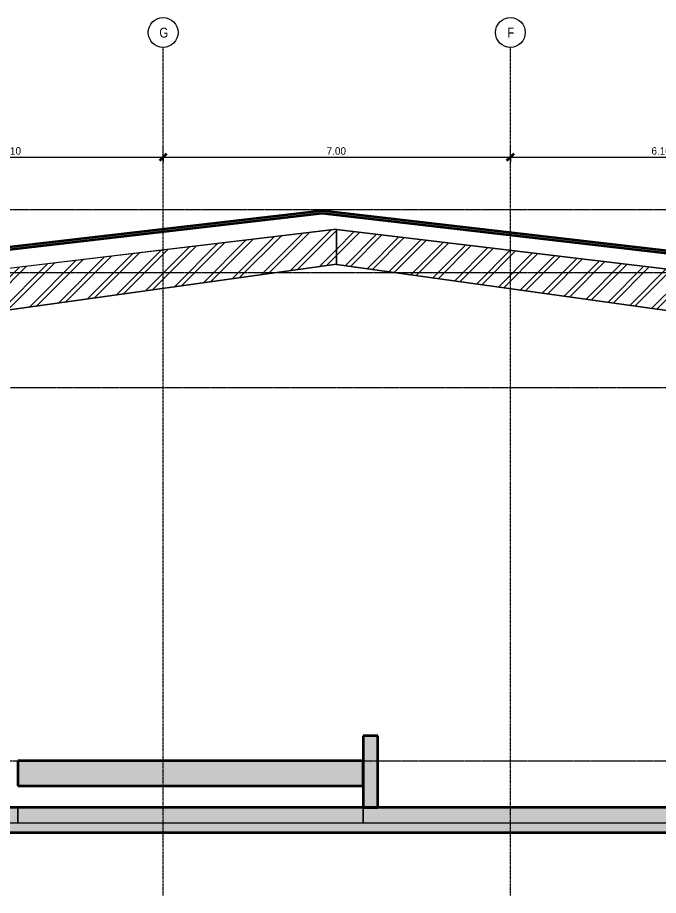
# Model space of a CAD drawing. Header units: centimetres. Extents: x -6111 to 13767, y -285 to 1600.
# Drawn here: x 8682 to 9974, y -177 to 1591 of the extents above; entities that cross this region are included whole.
import ezdxf

# ---------------------------------------------------------------- set-up
doc = ezdxf.new("R2010")
doc.units = ezdxf.units.CM
doc.linetypes.add('Centre', pattern=[3.175, 0.635, -0.475, 1.59, -0.475])
doc.linetypes.add('Grid Line', pattern=[2.2225, 1.27, -0.3175, 0.3175, -0.3175])
for name, color, linetype, lineweight in [('A-ANNO-DIMS', 7, 'Continuous', 9), ('A-ANNO-DIMS-100', 7, 'Continuous', 9), ('A-FLOR', 7, 'Continuous', 9), ('A-FLOR-LEVL', 7, 'Continuous', 9), ('A-FLOR-PATT', 7, 'Continuous', 35), ('A-ROOF', 7, 'Continuous', 9), ('A-ROOF-PATT', 7, 'Continuous', 35), ('A-WALL', 7, 'Continuous', 9), ('C-BLDG-PADS', 7, 'Continuous', 9), ('S-BEAM', 7, 'Continuous', 9), ('S-GRID', 7, 'Continuous', 9), ('S-GRID-IDEN', 7, 'Continuous', 9)]:
    doc.layers.add(name, color=color, linetype=linetype, lineweight=lineweight)
doc.styles.add('Century Gothic_1', font='GOTHIC.TTF', dxfattribs={"height": 15})
doc.styles.add('Saira Condensed', font='SairaCondensed-Regular.ttf', dxfattribs={"height": 20})
doc.dimstyles.new('FCA_N_Cotas_E100', dxfattribs={"dimscale": 30.48, "dimtxt": 15.662524, "dimasz": 0.492126, "dimexe": 0.656168, "dimexo": 0.656168, "dimgap": 0.032808, "dimtad": 1, "dimlfac": 0.01, "dimrnd": 0.01, "dimzin": 0, "dimdsep": 46, "dimtxsty": 'Century Gothic_1', "dimblk1": 'OBLIQUE', "dimblk2": 'OBLIQUE', "dimsah": 1, "dimcen": 0.09, "dimdle": 0.656168, "dimadec": 3, "dimazin": 2, "dimtfac": 1, "dimtdec": 4, "dimtix": 1, "dimtmove": 0, "dimatfit": 3, "dimfxl": 1, "dimtvp": 1, "dimtolj": 1, "dimtzin": 0, "dimarcsym": 2})
pattern_1 = [(45, (13128.9, 0), (-25.14472, 25.14472), []), (45, (13128.9, 38.1), (-25.14472, 25.14472), [])]

# ---------------------------------------------------------------- blocks, each defined once
blk = doc.blocks.new('PQ_RVR_ARQ-01_ZZ_ZZ_MO_T_A_rvt-4-Elevación Eje 5')
at = {"layer": 'A-ROOF-PATT', "lineweight": 9, "true_color": 0xeaeaea}
blk.add_hatch(color=254, dxfattribs=at).paths.add_polyline_path([(-2152.9, 966.1), (-2152.9, 971.2), (-4147.4, 1201.9), (-6109.6, 974.5), (-6109.6, 969.5), (-4147.4, 1196.9), (-2186.2, 970)])
at = {"layer": 'A-WALL', "true_color": 0xeaeaea}
blk.add_hatch(color=254, dxfattribs=at).paths.add_polyline_path([(-4065.2, 0), (-4035.2, 0), (-4035.2, 144.5), (-4065.2, 144.5), (-4065.2, 44)])
at = {"layer": 'A-FLOR', "color": 254, "lineweight": 35, "true_color": 0xcccccc}
for p, q in [((-4065.2, 94), (-4761.2, 94)), ((-4761.2, 94), (-4761.2, 44)), ((-4065.2, 44), (-4065.2, 94)), ((-4761.2, 44), (-4065.2, 44)), ((-2771.6, 0), (-5047.2, 0)), ((-5047.2, -50), (-2771.6, -50))]:
    blk.add_line(p, q, dxfattribs=at)
at = {"layer": 'A-ROOF', "color": 254, "lineweight": 35, "true_color": 0xcccccc}
for p, q in [((-4147.4, 1201.9), (-6109.6, 974.5)), ((-6109.6, 969.5), (-4147.4, 1196.9)), ((-2152.9, 971.2), (-4147.4, 1201.9)), ((-4147.4, 1196.9), (-2152.9, 966.1))]:
    blk.add_line(p, q, dxfattribs=at)
at = {"layer": 'A-WALL', "color": 254, "lineweight": 35, "true_color": 0xcccccc}
for p, q in [((-4035.2, 144.5), (-4065.2, 144.5)), ((-4065.2, 144.5), (-4065.2, 0)), ((-4035.2, 0), (-4035.2, 144.5)), ((-4065.2, 0), (-4035.2, 0))]:
    blk.add_line(p, q, dxfattribs=at)
at = {"layer": 'C-BLDG-PADS', "color": 254, "lineweight": 18, "true_color": 0xdadada}
for p, q in [((-4761.2, 0), (-5881.4, 0)), ((-4065.2, 0), (-4761.2, 0)), ((-4761.2, 0), (-4761.2, -30.5)), ((-4761.2, -30.5), (-4761.2, 0)), ((-4065.2, -30.5), (-4065.2, 0)), ((-2346.8, 0), (-4065.2, 0)), ((-4065.2, 0), (-4065.2, -30.5)), ((-5881.4, -30.5), (-4761.2, -30.5)), ((-4761.2, -30.5), (-4065.2, -30.5)), ((-4065.2, -30.5), (-2346.8, -30.5))]:
    blk.add_line(p, q, dxfattribs=at)
blk = doc.blocks.new('Grid - 3mm-1819951-Elevación Eje 5')
at = {"layer": 'S-GRID-IDEN', "color": 253, "true_color": 0xaaaaaa}
blk.add_circle((-1330.8, 1561.1), 30, dxfattribs=at)
blk = doc.blocks.new('DIMBLOCK44-Elevación Eje 5')
at = {"layer": 'A-ANNO-DIMS-100'}
for p, q in [((8364.9, 1309.8), (8364.9, 1329.8)), ((8975.2, 1309.8), (8975.2, 1329.8)), ((8364.9, 1309.8), (8975.2, 1309.8)), ((8364.9, 1309.8), (8364.9, 1300.4)), ((8975.2, 1309.8), (8975.2, 1300.4))]:
    blk.add_line(p, q, dxfattribs=at)
at = {"layer": 'A-ANNO-DIMS-100', "lineweight": 35}
for p, q in [((8364.9, 1309.8), (8357.4, 1302.3)), ((8364.9, 1309.8), (8372.4, 1317.3)), ((8975.2, 1309.8), (8967.7, 1302.3)), ((8975.2, 1309.8), (8982.7, 1317.3))]:
    blk.add_line(p, q, dxfattribs=at)
at = {"layer": 'A-ANNO-DIMS-100', "color": 0, "insert": (8649.7, 1330), "char_height": 15, "width": 48.927, "attachment_point": 1, "line_spacing_factor": 0.984502, "style": 'Century Gothic_1'}
blk.add_mtext('6.10', dxfattribs=at)
blk = doc.blocks.new('_Oblique')
at = {"color": 0, "linetype": 'ByBlock', "lineweight": -2}
blk.add_line((-0.5, -0.5), (0.5, 0.5), dxfattribs=at)
blk = doc.blocks.new('DIMBLOCK45-Elevación Eje 5')
at = {"layer": 'A-ANNO-DIMS-100'}
for p, q in [((8975.2, 1309.8), (8975.2, 1329.8)), ((9675.2, 1309.8), (9675.2, 1329.8)), ((8975.2, 1309.8), (9675.2, 1309.8)), ((8975.2, 1309.8), (8975.2, 1300.4)), ((9675.2, 1309.8), (9675.2, 1300.4))]:
    blk.add_line(p, q, dxfattribs=at)
at = {"layer": 'A-ANNO-DIMS-100', "lineweight": 35}
for p, q in [((8975.2, 1309.8), (8967.7, 1302.3)), ((8975.2, 1309.8), (8982.7, 1317.3)), ((9675.2, 1309.8), (9667.7, 1302.3)), ((9675.2, 1309.8), (9682.7, 1317.3))]:
    blk.add_line(p, q, dxfattribs=at)
at = {"layer": 'A-ANNO-DIMS-100', "color": 0, "insert": (9304.8, 1330), "char_height": 15, "width": 48.927, "attachment_point": 1, "line_spacing_factor": 0.984502, "style": 'Century Gothic_1'}
blk.add_mtext('7.00', dxfattribs=at)
blk = doc.blocks.new('DIMBLOCK46-Elevación Eje 5')
at = {"layer": 'A-ANNO-DIMS-100'}
for p, q in [((9675.2, 1309.8), (9675.2, 1329.8)), ((10284.8, 1309.8), (10284.8, 1329.8)), ((9675.2, 1309.8), (10284.8, 1309.8)), ((9675.2, 1309.8), (9675.2, 1300.4)), ((10284.8, 1309.8), (10284.8, 1300.4))]:
    blk.add_line(p, q, dxfattribs=at)
at = {"layer": 'A-ANNO-DIMS-100', "lineweight": 35}
for p, q in [((9675.2, 1309.8), (9667.7, 1302.3)), ((9675.2, 1309.8), (9682.7, 1317.3)), ((10284.8, 1309.8), (10277.3, 1302.3)), ((10284.8, 1309.8), (10292.3, 1317.3))]:
    blk.add_line(p, q, dxfattribs=at)
at = {"layer": 'A-ANNO-DIMS-100', "color": 0, "insert": (9959.6, 1330), "char_height": 15, "width": 48.927, "attachment_point": 1, "line_spacing_factor": 0.984502, "style": 'Century Gothic_1'}
blk.add_mtext('6.10', dxfattribs=at)

msp = doc.modelspace()

# ---------------------------------------------------------------- hatches: boundary and pattern name
at = {"layer": 'A-FLOR-PATT', "lineweight": 9, "true_color": 0x9a9a9a}
for points in [[(8682.207, 44), (9378.207, 44), (9378.207, 94), (8682.207, 94)], [(12073.141, -50), (12135.6, -50), (12135.6, 0), (7562.061, 0), (7562.061, -50), (11749.736, -50)]]:
    msp.add_hatch(color=253, dxfattribs=at).paths.add_polyline_path(points)
at = {"layer": 'S-BEAM', "true_color": 0xc0c0c0}
h = msp.add_hatch(dxfattribs=at)
h.set_pattern_fill('FP_38', color=9, style=0, pattern_type=2)
h.set_pattern_definition(pattern_1)
h.paths.add_polyline_path([(7392.009, 933.452), (9324.77, 1164.442), (9324.77, 1165.028), (7392.009, 934.038)])
h = msp.add_hatch(dxfattribs=at)
h.set_pattern_fill('FP_38', color=9, style=0, pattern_type=2)
h.set_pattern_definition(pattern_1)
h.paths.add_polyline_path([(7392.009, 824.237), (7392.808, 824.349), (7392.808, 845.103), (7393.39, 845.103), (7393.39, 824.43), (7507.78, 840.433), (7508.226, 845.103), (7508.808, 845.103), (7508.37, 840.516), (9324.77, 1094.635), (9324.77, 1164.442), (7392.009, 933.452)])
h = msp.add_hatch(dxfattribs=at)
h.set_pattern_fill('FP_39', color=9, style=0, pattern_type=2)
h.set_pattern_definition(pattern_1)
h.paths.add_polyline_path([(11257.246, 933.221), (11257.246, 933.807), (9324.77, 1164.838), (9324.77, 1164.252), (11102.925, 951.67)])
h = msp.add_hatch(dxfattribs=at)
h.set_pattern_fill('FP_38', color=9, style=0, pattern_type=2)
h.set_pattern_definition(pattern_1)
h.paths.add_polyline_path([(11257.246, 824.245), (11257.246, 874.209), (11216.28, 879.619), (11216.181, 879.489), (11156.155, 925.21), (11156.12, 925.069), (11155.829, 925.141), (11155.829, 925.458), (11155.033, 926.064), (11155.214, 926.303), (11155.973, 925.725), (11160.152, 942.668), (11159.914, 942.7), (11159.953, 942.997), (11257.246, 930.01), (11257.246, 933.221), (9324.77, 1164.252), (9324.77, 1094.603), (11216.363, 829.965)])
h.paths.add_polyline_path([(11257.246, 874.512), (11257.246, 907.521), (11219.459, 886.181), (11218.79, 881.524), (11218.493, 881.566), (11219.129, 885.995), (11215.234, 883.795), (11215.086, 884.056), (11219.183, 886.37), (11226.008, 933.877), (11160.452, 942.628), (11156.233, 925.527), (11216.073, 879.949), (11216.363, 879.91)])
h.paths.add_polyline_path([(11219.513, 886.556), (11257.246, 907.866), (11257.246, 929.707), (11226.306, 933.837), (11224.551, 921.626)])
h = msp.add_hatch(dxfattribs=at)
h.set_pattern_fill('FP_38', color=9, style=0, pattern_type=2)
h.set_pattern_definition(pattern_1)
h.paths.add_polyline_path([(7392.009, 823.649), (9324.77, 1094.047), (9324.77, 1094.635), (7392.009, 824.237)])
h = msp.add_hatch(dxfattribs=at)
h.set_pattern_fill('FP_38', color=9, style=0, pattern_type=2)
h.set_pattern_definition(pattern_1)
h.paths.add_polyline_path([(11257.246, 823.657), (11257.246, 824.245), (9324.77, 1094.603), (9324.77, 1094.016), (11102.925, 845.247)])

# ---------------------------------------------------------------- linework, layer by layer
at = {"layer": 'A-FLOR', "lineweight": 35}
for p, q in [((9378.207, 94), (8682.207, 94)), ((8682.207, 94), (8682.207, 44)), ((9378.207, 44), (9378.207, 94)), ((8682.207, 44), (9378.207, 44)), ((11203.566, 0), (7562.061, 0)), ((7563.203, -50), (12135.6, -50))]:
    msp.add_line(p, q, dxfattribs=at)
at = {"layer": 'A-FLOR-LEVL', "color": 253, "linetype": 'Centre', "true_color": 0xaaaaaa}
for p, q in [((6966.223, 1204.505), (12652.403, 1204.505)), ((6966.223, 1077.508), (12652.403, 1077.508)), ((12652.403, 845.103), (6966.223, 845.103)), ((6966.223, 94), (12652.403, 94)), ((6966.223, 0), (12652.403, 0)), ((12652.403, -50), (6966.223, -50))]:
    msp.add_line(p, q, dxfattribs=at)
at = {"layer": 'S-BEAM'}
for p, q in [((9324.77, 1165.028), (7392.009, 934.038)), ((9324.77, 1164.442), (7392.009, 933.452)), ((9324.77, 1165.028), (9324.77, 1164.442)), ((9324.77, 1164.252), (9324.77, 1164.838)), ((9324.77, 1164.838), (11257.246, 933.807)), ((9324.77, 1164.252), (9324.77, 1094.635)), ((9324.77, 1094.635), (9324.77, 1164.252)), ((9324.77, 1164.252), (11257.246, 933.221)), ((9324.77, 1094.635), (7392.009, 824.237)), ((9324.77, 1094.047), (7392.009, 823.649)), ((9324.77, 1094.635), (9324.77, 1094.047)), ((9324.77, 1094.016), (9324.77, 1094.603)), ((9324.77, 1094.603), (11257.246, 824.245)), ((9324.77, 1094.016), (11257.246, 823.657))]:
    msp.add_line(p, q, dxfattribs=at)
at = {"layer": 'S-GRID', "color": 253, "linetype": 'Grid Line', "true_color": 0xaaaaaa}
for p, q in [((8975.184, -176.993), (8975.184, 1531.136)), ((9675.184, -176.993), (9675.184, 1531.136))]:
    msp.add_line(p, q, dxfattribs=at)

# ---------------------------------------------------------------- block references
at = {"lineweight": 5}
msp.add_blockref('PQ_RVR_ARQ-01_ZZ_ZZ_MO_T_A_rvt-4-Elevación Eje 5', (13443.443, 0), dxfattribs=at)
at = {"layer": 'S-GRID-IDEN', "color": 253, "true_color": 0xaaaaaa}
for p in [(10305.957, 0), (11005.957, 0)]:
    msp.add_blockref('Grid - 3mm-1819951-Elevación Eje 5', p, dxfattribs=at)

# ---------------------------------------------------------------- texts
at = {"layer": 'S-GRID-IDEN', "color": 253, "true_color": 0xaaaaaa, "char_height": 20, "attachment_point": 1, "style": 'Saira Condensed'}
for s, insert, width in [('G', (8967.61, 1570.816), 17.63712), ('F', (9668.91, 1570.816), 14.43037)]:
    msp.add_mtext(s, dxfattribs=dict(at, insert=insert, width=width))

# ---------------------------------------------------------------- dimensions: what is measured, and where the dimension line sits
at = {"layer": 'A-ANNO-DIMS'}
for base, p1, p2, override, picture, middle in [((8975.184, 1309.821), (8364.903, 1320.428), (8975.184, 1320.428), {"dimpost": '<>', "dimfxl": 610.280405}, 'DIMBLOCK44-Elevación Eje 5', (8670.044, 1318.698)), ((9675.184, 1309.821), (8975.184, 1320.428), (9675.184, 1320.428), {"dimpost": '<>', "dimfxl": 700}, 'DIMBLOCK45-Elevación Eje 5', (9325.184, 1318.698)), ((10284.78, 1309.821), (9675.184, 1320.428), (10284.78, 1320.428), {"dimpost": '<>', "dimfxl": 609.596326}, 'DIMBLOCK46-Elevación Eje 5', (9979.982, 1318.698))]:
    dim = msp.add_linear_dim(base=base, p1=p1, p2=p2, dimstyle='FCA_N_Cotas_E100', override=override, dxfattribs=at)
    dim.commit()
    dim.dimension.update_dxf_attribs({"geometry": picture, "text_midpoint": middle})

doc.saveas('drawing.dxf')
